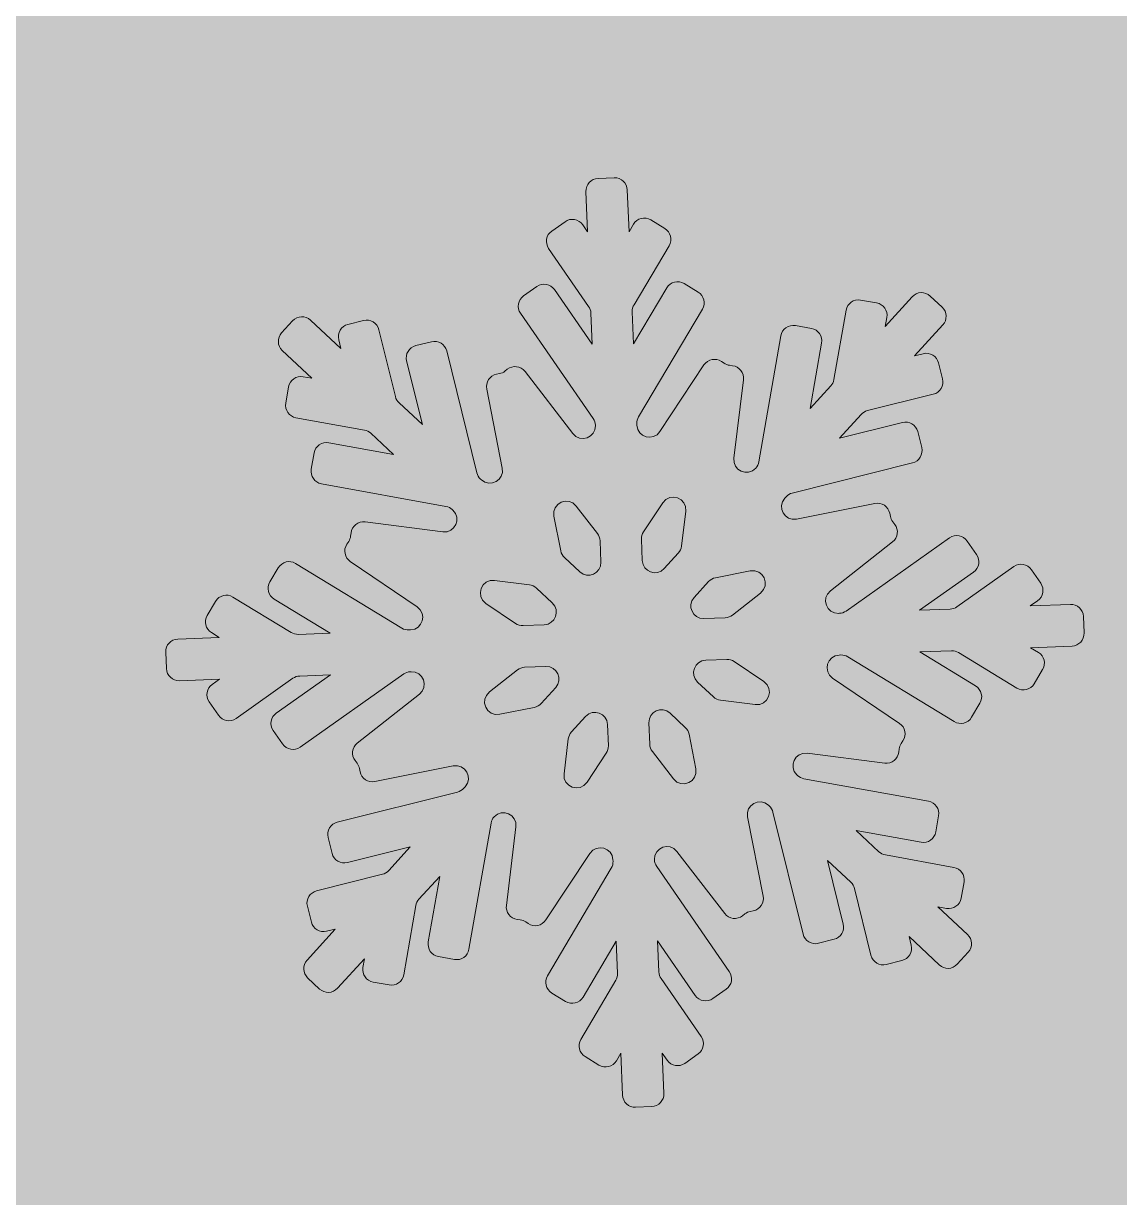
# Model space of a CAD drawing. Header units: millimetres. Extents: x 34 to 236, y -119 to -9.
# Drawn here: x 160.95 to 174.34, y -66.31 to -51.97 of the extents above; entities that cross this region are included whole.
import ezdxf

# ---------------------------------------------------------------- set-up
doc = ezdxf.new("R2010")
doc.units = ezdxf.units.MM
doc.header["$MEASUREMENT"] = 0
doc.layers.add('engraving', color=7, linetype='Continuous')
doc.layers.add('Layer 1', color=7, linetype='Continuous')

msp = doc.modelspace()

# ---------------------------------------------------------------- hatches: boundary and pattern name
at = {"layer": 'Layer 1'}
h = msp.add_hatch(color=2, dxfattribs=at)
h.dxf.hatch_style = 2
edge = h.paths.add_edge_path()
edge.add_spline(control_points=[(197.497, -92.512), (191.491, -92.512), (186.833, -90.51), (183.526, -86.507), (180.218, -82.504), (178.565, -77.807), (178.565, -72.416), (178.565, -67.026), (180.218, -62.368), (183.526, -58.444), (186.833, -54.52), (191.491, -52.557), (197.497, -52.557), (204.808, -52.557), (211.706, -56.41), (218.192, -64.114), (218.192, -64.114), (235.688, -44.397), (235.688, -44.397), (229.638, -38.435), (223.251, -34.115), (216.527, -31.439), (212.908, -29.998), (209.363, -28.949), (205.889, -28.284), (205.889, -28.284), (205.889, -26.056), (205.889, -26.056), (205.889, -23.296), (203.734, -21.019), (201.025, -20.813), (202.642, -19.614), (203.696, -17.697), (203.696, -15.529), (203.696, -11.896), (200.75, -8.95), (197.116, -8.95), (193.483, -8.95), (190.537, -11.896), (190.537, -15.529), (190.537, -17.697), (191.59, -19.614), (193.208, -20.813), (190.499, -21.019), (188.344, -23.296), (188.344, -26.056), (188.344, -26.056), (188.344, -27.991), (188.344, -27.991), (177.785, -29.407), (168.834, -33.484), (161.493, -40.226), (152.201, -48.762), (147.555, -59.623), (147.555, -72.811), (147.555, -86.334), (152.114, -97.405), (161.232, -106.023), (170.35, -114.642), (181.916, -118.95), (195.93, -118.95), (203.764, -118.95), (211.108, -117.231), (217.963, -113.794), (224.818, -110.356), (230.726, -105.894), (235.688, -100.411), (235.688, -100.411), (218.192, -82.809), (218.192, -82.809), (211.358, -89.278), (204.46, -92.512), (197.497, -92.512)], knot_values=[0, 0, 0, 0, 1, 1, 1, 2, 2, 2, 3, 3, 3, 4, 4, 4, 5, 5, 5, 6, 6, 6, 7, 7, 7, 8, 8, 8, 9, 9, 9, 10, 10, 10, 11, 11, 11, 12, 12, 12, 13, 13, 13, 14, 14, 14, 15, 15, 15, 16, 16, 16, 17, 17, 17, 18, 18, 18, 19, 19, 19, 20, 20, 20, 21, 21, 21, 22, 22, 22, 23, 23, 23, 24, 24, 24, 24], degree=3, periodic=1)
edge = h.paths.add_edge_path()
edge.add_spline(control_points=[(193.024, -15.529), (193.024, -13.273), (194.86, -11.437), (197.116, -11.437), (199.373, -11.437), (201.209, -13.273), (201.209, -15.529), (201.209, -17.786), (199.373, -19.622), (197.116, -19.622), (194.86, -19.622), (193.024, -17.786), (193.024, -15.529)], knot_values=[0, 0, 0, 0, 1, 1, 1, 2, 2, 2, 3, 3, 3, 4, 4, 4, 4], degree=3, periodic=1)

# ---------------------------------------------------------------- linework, layer by layer
at = {"layer": 'engraving', "lineweight": 0}
for points, knots in [([(173.895, -59.213), (173.892, -59.128), (173.821, -59.062), (173.736, -59.065), (173.736, -59.065), (173.245, -59.084), (173.245, -59.084), (173.245, -59.084), (173.336, -59.02), (173.336, -59.02), (173.405, -58.971), (173.422, -58.876), (173.374, -58.806), (173.374, -58.806), (173.26, -58.642), (173.26, -58.642), (173.211, -58.571), (173.115, -58.554), (173.045, -58.603), (173.045, -58.603), (172.35, -59.094), (172.35, -59.094), (172.326, -59.111), (172.297, -59.121), (172.267, -59.122), (172.267, -59.122), (171.892, -59.137), (171.892, -59.137), (171.892, -59.137), (172.553, -58.67), (172.553, -58.67), (172.622, -58.621), (172.639, -58.526), (172.591, -58.456), (172.591, -58.456), (172.477, -58.291), (172.477, -58.291), (172.428, -58.221), (172.331, -58.204), (172.261, -58.253), (172.261, -58.253), (170.997, -59.146), (170.997, -59.146), (170.972, -59.164), (170.944, -59.173), (170.914, -59.174), (170.914, -59.174), (170.906, -59.175), (170.906, -59.175), (170.757, -59.18), (170.688, -58.992), (170.805, -58.9), (170.805, -58.9), (171.564, -58.302), (171.564, -58.302), (171.63, -58.25), (171.642, -58.154), (171.591, -58.088), (171.591, -58.088), (171.566, -58.056), (171.566, -58.056), (171.552, -58.037), (171.542, -58.015), (171.537, -57.992), (171.537, -57.992), (171.529, -57.953), (171.529, -57.953), (171.513, -57.869), (171.432, -57.815), (171.348, -57.832), (171.348, -57.832), (170.391, -58.023), (170.391, -58.023), (170.245, -58.052), (170.147, -57.878), (170.247, -57.768), (170.247, -57.768), (170.263, -57.75), (170.263, -57.75), (170.283, -57.728), (170.31, -57.712), (170.339, -57.705), (170.339, -57.705), (171.808, -57.337), (171.808, -57.337), (171.89, -57.316), (171.94, -57.232), (171.92, -57.15), (171.92, -57.15), (171.871, -56.955), (171.871, -56.955), (171.851, -56.872), (171.767, -56.822), (171.684, -56.842), (171.684, -56.842), (170.915, -57.035), (170.915, -57.035), (170.915, -57.035), (171.18, -56.745), (171.18, -56.745), (171.201, -56.723), (171.227, -56.707), (171.256, -56.699), (171.256, -56.699), (172.061, -56.498), (172.061, -56.498), (172.144, -56.477), (172.194, -56.394), (172.173, -56.311), (172.173, -56.311), (172.125, -56.116), (172.125, -56.116), (172.104, -56.033), (172.021, -55.983), (171.938, -56.003), (171.938, -56.003), (171.833, -56.03), (171.833, -56.03), (171.833, -56.03), (172.178, -55.652), (172.178, -55.652), (172.235, -55.59), (172.231, -55.493), (172.169, -55.436), (172.169, -55.436), (172.023, -55.299), (172.023, -55.299), (171.961, -55.241), (171.862, -55.244), (171.804, -55.308), (171.804, -55.308), (171.475, -55.669), (171.475, -55.669), (171.475, -55.669), (171.494, -55.561), (171.494, -55.561), (171.508, -55.477), (171.453, -55.398), (171.369, -55.383), (171.369, -55.383), (171.174, -55.348), (171.174, -55.348), (171.09, -55.333), (171.01, -55.389), (170.995, -55.473), (170.995, -55.473), (170.848, -56.32), (170.848, -56.32), (170.843, -56.349), (170.83, -56.376), (170.81, -56.397), (170.81, -56.397), (170.557, -56.674), (170.557, -56.674), (170.557, -56.674), (170.697, -55.873), (170.697, -55.873), (170.711, -55.79), (170.656, -55.71), (170.572, -55.695), (170.572, -55.695), (170.378, -55.66), (170.378, -55.66), (170.293, -55.645), (170.213, -55.701), (170.198, -55.785), (170.198, -55.785), (169.93, -57.325), (169.93, -57.325), (169.925, -57.354), (169.912, -57.381), (169.892, -57.403), (169.892, -57.403), (169.892, -57.403), (169.892, -57.403), (169.791, -57.514), (169.607, -57.429), (169.626, -57.28), (169.626, -57.28), (169.742, -56.321), (169.742, -56.321), (169.752, -56.237), (169.693, -56.16), (169.609, -56.15), (169.609, -56.15), (169.572, -56.145), (169.572, -56.145), (169.548, -56.142), (169.525, -56.133), (169.505, -56.12), (169.505, -56.12), (169.474, -56.099), (169.474, -56.099), (169.403, -56.051), (169.307, -56.07), (169.259, -56.141), (169.259, -56.141), (168.722, -56.955), (168.722, -56.955), (168.64, -57.08), (168.446, -57.026), (168.44, -56.876), (168.44, -56.876), (168.439, -56.859), (168.439, -56.859), (168.438, -56.83), (168.445, -56.8), (168.46, -56.775), (168.46, -56.775), (169.24, -55.46), (169.24, -55.46), (169.283, -55.387), (169.26, -55.294), (169.188, -55.25), (169.188, -55.25), (169.018, -55.146), (169.018, -55.146), (168.944, -55.102), (168.849, -55.125), (168.805, -55.199), (168.805, -55.199), (168.399, -55.883), (168.399, -55.883), (168.399, -55.883), (168.383, -55.49), (168.383, -55.49), (168.382, -55.46), (168.39, -55.43), (168.405, -55.405), (168.405, -55.405), (168.833, -54.684), (168.833, -54.684), (168.876, -54.611), (168.852, -54.518), (168.78, -54.474), (168.78, -54.474), (168.61, -54.37), (168.61, -54.37), (168.537, -54.325), (168.442, -54.349), (168.398, -54.423), (168.398, -54.423), (168.344, -54.514), (168.344, -54.514), (168.344, -54.514), (168.323, -54.003), (168.323, -54.003), (168.32, -53.918), (168.248, -53.852), (168.163, -53.855), (168.163, -53.855), (167.966, -53.863), (167.966, -53.863), (167.881, -53.866), (167.814, -53.938), (167.818, -54.023), (167.818, -54.023), (167.838, -54.516), (167.838, -54.516), (167.838, -54.516), (167.778, -54.429), (167.778, -54.429), (167.729, -54.359), (167.632, -54.341), (167.562, -54.391), (167.562, -54.391), (167.4, -54.505), (167.4, -54.505), (167.331, -54.554), (167.314, -54.649), (167.362, -54.719), (167.362, -54.719), (167.851, -55.426), (167.851, -55.426), (167.867, -55.45), (167.877, -55.478), (167.878, -55.507), (167.878, -55.507), (167.893, -55.885), (167.893, -55.885), (167.893, -55.885), (167.434, -55.221), (167.434, -55.221), (167.385, -55.15), (167.289, -55.133), (167.219, -55.182), (167.219, -55.182), (167.056, -55.297), (167.056, -55.297), (166.987, -55.346), (166.97, -55.441), (167.018, -55.51), (167.018, -55.51), (167.906, -56.795), (167.906, -56.795), (167.923, -56.819), (167.932, -56.847), (167.933, -56.876), (167.933, -56.876), (167.934, -56.879), (167.934, -56.879), (167.94, -57.029), (167.749, -57.098), (167.658, -56.979), (167.658, -56.979), (167.074, -56.221), (167.074, -56.221), (167.021, -56.153), (166.924, -56.141), (166.856, -56.194), (166.856, -56.194), (166.828, -56.217), (166.828, -56.217), (166.809, -56.232), (166.786, -56.242), (166.762, -56.247), (166.762, -56.247), (166.726, -56.254), (166.726, -56.254), (166.643, -56.27), (166.589, -56.351), (166.605, -56.435), (166.605, -56.435), (166.796, -57.401), (166.796, -57.401), (166.825, -57.548), (166.649, -57.646), (166.54, -57.543), (166.54, -57.543), (166.53, -57.535), (166.53, -57.535), (166.508, -57.514), (166.493, -57.488), (166.486, -57.459), (166.486, -57.459), (166.117, -55.97), (166.117, -55.97), (166.097, -55.887), (166.013, -55.836), (165.93, -55.857), (165.93, -55.857), (165.739, -55.905), (165.739, -55.905), (165.656, -55.926), (165.606, -56.009), (165.627, -56.092), (165.627, -56.092), (165.819, -56.87), (165.819, -56.87), (165.819, -56.87), (165.534, -56.603), (165.534, -56.603), (165.512, -56.583), (165.497, -56.557), (165.49, -56.528), (165.49, -56.528), (165.288, -55.711), (165.288, -55.711), (165.267, -55.628), (165.183, -55.578), (165.101, -55.598), (165.101, -55.598), (164.909, -55.646), (164.909, -55.646), (164.827, -55.667), (164.777, -55.75), (164.797, -55.833), (164.797, -55.833), (164.823, -55.939), (164.823, -55.939), (164.823, -55.939), (164.453, -55.593), (164.453, -55.593), (164.39, -55.534), (164.292, -55.538), (164.234, -55.601), (164.234, -55.601), (164.1, -55.749), (164.1, -55.749), (164.043, -55.811), (164.047, -55.907), (164.108, -55.965), (164.108, -55.965), (164.47, -56.303), (164.47, -56.303), (164.47, -56.303), (164.365, -56.284), (164.365, -56.284), (164.28, -56.269), (164.2, -56.325), (164.185, -56.409), (164.185, -56.409), (164.151, -56.607), (164.151, -56.607), (164.136, -56.69), (164.192, -56.77), (164.275, -56.785), (164.275, -56.785), (165.112, -56.936), (165.112, -56.936), (165.141, -56.942), (165.168, -56.955), (165.189, -56.975), (165.189, -56.975), (165.466, -57.234), (165.466, -57.234), (165.466, -57.234), (164.675, -57.091), (164.675, -57.091), (164.591, -57.076), (164.511, -57.132), (164.496, -57.216), (164.496, -57.216), (164.462, -57.415), (164.462, -57.415), (164.447, -57.498), (164.503, -57.577), (164.586, -57.592), (164.586, -57.592), (166.108, -57.868), (166.108, -57.868), (166.137, -57.873), (166.164, -57.886), (166.185, -57.907), (166.185, -57.907), (166.193, -57.913), (166.193, -57.913), (166.302, -58.015), (166.216, -58.198), (166.068, -58.179), (166.068, -58.179), (165.12, -58.058), (165.12, -58.058), (165.035, -58.047), (164.958, -58.108), (164.948, -58.192), (164.948, -58.192), (164.943, -58.231), (164.943, -58.231), (164.94, -58.255), (164.932, -58.278), (164.919, -58.298), (164.919, -58.298), (164.897, -58.33), (164.897, -58.33), (164.85, -58.401), (164.869, -58.495), (164.939, -58.543), (164.939, -58.543), (165.756, -59.096), (165.756, -59.096), (165.879, -59.18), (165.824, -59.372), (165.675, -59.378), (165.675, -59.378), (165.656, -59.378), (165.656, -59.378), (165.626, -59.38), (165.596, -59.372), (165.57, -59.356), (165.57, -59.356), (164.271, -58.565), (164.271, -58.565), (164.198, -58.52), (164.103, -58.544), (164.059, -58.618), (164.059, -58.618), (163.957, -58.79), (163.957, -58.79), (163.914, -58.863), (163.937, -58.956), (164.009, -59), (164.009, -59), (164.691, -59.416), (164.691, -59.416), (164.691, -59.416), (164.303, -59.431), (164.303, -59.431), (164.273, -59.432), (164.243, -59.424), (164.217, -59.408), (164.217, -59.408), (163.505, -58.975), (163.505, -58.975), (163.432, -58.931), (163.336, -58.954), (163.293, -59.028), (163.293, -59.028), (163.191, -59.2), (163.191, -59.2), (163.148, -59.273), (163.171, -59.366), (163.243, -59.41), (163.243, -59.41), (163.338, -59.468), (163.338, -59.468), (163.338, -59.468), (162.832, -59.488), (162.832, -59.488), (162.747, -59.491), (162.681, -59.563), (162.684, -59.648), (162.684, -59.648), (162.692, -59.849), (162.692, -59.849), (162.696, -59.934), (162.767, -60), (162.852, -59.997), (162.852, -59.997), (163.342, -59.978), (163.342, -59.978), (163.342, -59.978), (163.252, -60.042), (163.252, -60.042), (163.183, -60.091), (163.166, -60.186), (163.214, -60.255), (163.214, -60.255), (163.328, -60.42), (163.328, -60.42), (163.376, -60.491), (163.473, -60.508), (163.543, -60.459), (163.543, -60.459), (164.238, -59.968), (164.238, -59.968), (164.262, -59.951), (164.291, -59.941), (164.321, -59.94), (164.321, -59.94), (164.696, -59.925), (164.696, -59.925), (164.696, -59.925), (164.035, -60.392), (164.035, -60.392), (163.966, -60.441), (163.949, -60.536), (163.997, -60.605), (163.997, -60.605), (164.111, -60.77), (164.111, -60.77), (164.16, -60.841), (164.256, -60.858), (164.326, -60.809), (164.326, -60.809), (165.591, -59.915), (165.591, -59.915), (165.615, -59.898), (165.644, -59.889), (165.674, -59.887), (165.674, -59.887), (165.681, -59.887), (165.681, -59.887), (165.83, -59.881), (165.9, -60.07), (165.783, -60.162), (165.783, -60.162), (165.024, -60.759), (165.024, -60.759), (164.958, -60.811), (164.946, -60.907), (164.997, -60.974), (164.997, -60.974), (165.022, -61.006), (165.022, -61.006), (165.036, -61.025), (165.046, -61.047), (165.051, -61.07), (165.051, -61.07), (165.058, -61.109), (165.058, -61.109), (165.075, -61.192), (165.156, -61.247), (165.24, -61.23), (165.24, -61.23), (166.197, -61.039), (166.197, -61.039), (166.343, -61.01), (166.441, -61.184), (166.341, -61.294), (166.341, -61.294), (166.325, -61.311), (166.325, -61.311), (166.305, -61.334), (166.278, -61.35), (166.249, -61.357), (166.249, -61.357), (164.78, -61.725), (164.78, -61.725), (164.698, -61.746), (164.648, -61.829), (164.668, -61.912), (164.668, -61.912), (164.717, -62.107), (164.717, -62.107), (164.737, -62.19), (164.821, -62.24), (164.904, -62.219), (164.904, -62.219), (165.672, -62.027), (165.672, -62.027), (165.672, -62.027), (165.408, -62.317), (165.408, -62.317), (165.387, -62.339), (165.361, -62.355), (165.331, -62.362), (165.331, -62.362), (164.526, -62.564), (164.526, -62.564), (164.444, -62.585), (164.394, -62.668), (164.414, -62.751), (164.414, -62.751), (164.463, -62.946), (164.463, -62.946), (164.483, -63.029), (164.567, -63.079), (164.65, -63.058), (164.65, -63.058), (164.755, -63.032), (164.755, -63.032), (164.755, -63.032), (164.41, -63.41), (164.41, -63.41), (164.353, -63.472), (164.357, -63.569), (164.418, -63.626), (164.418, -63.626), (164.564, -63.763), (164.564, -63.763), (164.627, -63.821), (164.725, -63.817), (164.783, -63.754), (164.783, -63.754), (165.113, -63.393), (165.113, -63.393), (165.113, -63.393), (165.094, -63.501), (165.094, -63.501), (165.08, -63.584), (165.135, -63.664), (165.218, -63.679), (165.218, -63.679), (165.413, -63.714), (165.413, -63.714), (165.497, -63.729), (165.578, -63.673), (165.592, -63.589), (165.592, -63.589), (165.74, -62.742), (165.74, -62.742), (165.745, -62.713), (165.758, -62.686), (165.778, -62.664), (165.778, -62.664), (166.031, -62.387), (166.031, -62.387), (166.031, -62.387), (165.891, -63.188), (165.891, -63.188), (165.877, -63.272), (165.932, -63.351), (166.015, -63.366), (166.015, -63.366), (166.21, -63.402), (166.21, -63.402), (166.294, -63.417), (166.375, -63.361), (166.389, -63.277), (166.389, -63.277), (166.658, -61.736), (166.658, -61.736), (166.663, -61.707), (166.676, -61.681), (166.695, -61.659), (166.695, -61.659), (166.695, -61.659), (166.695, -61.659), (166.797, -61.548), (166.98, -61.632), (166.962, -61.781), (166.962, -61.781), (166.846, -62.741), (166.846, -62.741), (166.835, -62.825), (166.895, -62.902), (166.979, -62.912), (166.979, -62.912), (167.016, -62.917), (167.016, -62.917), (167.04, -62.92), (167.063, -62.929), (167.083, -62.942), (167.083, -62.942), (167.113, -62.963), (167.113, -62.963), (167.184, -63.011), (167.281, -62.992), (167.328, -62.92), (167.328, -62.92), (167.866, -62.107), (167.866, -62.107), (167.948, -61.982), (168.142, -62.036), (168.148, -62.185), (168.148, -62.185), (168.149, -62.203), (168.149, -62.203), (168.15, -62.232), (168.143, -62.262), (168.127, -62.287), (168.127, -62.287), (167.348, -63.602), (167.348, -63.602), (167.305, -63.675), (167.328, -63.768), (167.4, -63.812), (167.4, -63.812), (167.57, -63.916), (167.57, -63.916), (167.643, -63.96), (167.739, -63.936), (167.783, -63.863), (167.783, -63.863), (168.188, -63.179), (168.188, -63.179), (168.188, -63.179), (168.204, -63.572), (168.204, -63.572), (168.206, -63.602), (168.198, -63.631), (168.183, -63.657), (168.183, -63.657), (167.755, -64.378), (167.755, -64.378), (167.712, -64.451), (167.735, -64.545), (167.807, -64.588), (167.807, -64.588), (167.977, -64.692), (167.977, -64.692), (168.051, -64.736), (168.146, -64.713), (168.19, -64.639), (168.19, -64.639), (168.244, -64.548), (168.244, -64.548), (168.244, -64.548), (168.264, -65.059), (168.264, -65.059), (168.268, -65.144), (168.339, -65.21), (168.424, -65.207), (168.424, -65.207), (168.622, -65.199), (168.622, -65.199), (168.707, -65.196), (168.773, -65.124), (168.77, -65.039), (168.77, -65.039), (168.75, -64.546), (168.75, -64.546), (168.75, -64.546), (168.81, -64.633), (168.81, -64.633), (168.859, -64.703), (168.956, -64.72), (169.026, -64.671), (169.026, -64.671), (169.188, -64.556), (169.188, -64.556), (169.257, -64.508), (169.274, -64.413), (169.226, -64.343), (169.226, -64.343), (168.737, -63.636), (168.737, -63.636), (168.72, -63.612), (168.711, -63.584), (168.71, -63.555), (168.71, -63.555), (168.694, -63.176), (168.694, -63.176), (168.694, -63.176), (169.154, -63.841), (169.154, -63.841), (169.203, -63.912), (169.299, -63.929), (169.369, -63.879), (169.369, -63.879), (169.532, -63.765), (169.532, -63.765), (169.601, -63.716), (169.617, -63.621), (169.569, -63.551), (169.569, -63.551), (168.682, -62.267), (168.682, -62.267), (168.665, -62.243), (168.656, -62.215), (168.654, -62.185), (168.654, -62.185), (168.654, -62.183), (168.654, -62.183), (168.648, -62.033), (168.839, -61.964), (168.93, -62.083), (168.93, -62.083), (169.514, -62.841), (169.514, -62.841), (169.566, -62.909), (169.664, -62.921), (169.731, -62.868), (169.731, -62.868), (169.76, -62.845), (169.76, -62.845), (169.779, -62.83), (169.802, -62.82), (169.825, -62.815), (169.825, -62.815), (169.862, -62.808), (169.862, -62.808), (169.945, -62.791), (169.999, -62.71), (169.982, -62.627), (169.982, -62.627), (169.792, -61.661), (169.792, -61.661), (169.763, -61.514), (169.939, -61.416), (170.048, -61.518), (170.048, -61.518), (170.058, -61.527), (170.058, -61.527), (170.079, -61.547), (170.095, -61.574), (170.102, -61.603), (170.102, -61.603), (170.47, -63.092), (170.47, -63.092), (170.491, -63.175), (170.575, -63.225), (170.657, -63.205), (170.657, -63.205), (170.849, -63.156), (170.849, -63.156), (170.931, -63.136), (170.982, -63.052), (170.961, -62.97), (170.961, -62.97), (170.769, -62.192), (170.769, -62.192), (170.769, -62.192), (171.054, -62.458), (171.054, -62.458), (171.075, -62.479), (171.091, -62.505), (171.098, -62.534), (171.098, -62.534), (171.3, -63.351), (171.3, -63.351), (171.321, -63.434), (171.404, -63.484), (171.487, -63.464), (171.487, -63.464), (171.679, -63.415), (171.679, -63.415), (171.761, -63.395), (171.811, -63.311), (171.791, -63.229), (171.791, -63.229), (171.765, -63.123), (171.765, -63.123), (171.765, -63.123), (172.135, -63.469), (172.135, -63.469), (172.197, -63.528), (172.296, -63.524), (172.354, -63.46), (172.354, -63.46), (172.488, -63.313), (172.488, -63.313), (172.545, -63.251), (172.541, -63.155), (172.479, -63.097), (172.479, -63.097), (172.118, -62.759), (172.118, -62.759), (172.118, -62.759), (172.223, -62.778), (172.223, -62.778), (172.307, -62.793), (172.388, -62.737), (172.402, -62.653), (172.402, -62.653), (172.437, -62.455), (172.437, -62.455), (172.451, -62.371), (172.396, -62.292), (172.313, -62.277), (172.313, -62.277), (171.476, -62.125), (171.476, -62.125), (171.447, -62.12), (171.42, -62.107), (171.398, -62.086), (171.398, -62.086), (171.121, -61.827), (171.121, -61.827), (171.121, -61.827), (171.913, -61.97), (171.913, -61.97), (171.997, -61.986), (172.077, -61.929), (172.092, -61.845), (172.092, -61.845), (172.126, -61.647), (172.126, -61.647), (172.141, -61.564), (172.085, -61.484), (172.002, -61.469), (172.002, -61.469), (170.48, -61.194), (170.48, -61.194), (170.451, -61.189), (170.424, -61.175), (170.402, -61.155), (170.402, -61.155), (170.395, -61.148), (170.395, -61.148), (170.286, -61.046), (170.372, -60.864), (170.52, -60.883), (170.52, -60.883), (171.468, -61.004), (171.468, -61.004), (171.553, -61.014), (171.63, -60.954), (171.64, -60.869), (171.64, -60.869), (171.645, -60.83), (171.645, -60.83), (171.648, -60.807), (171.656, -60.784), (171.669, -60.764), (171.669, -60.764), (171.691, -60.731), (171.691, -60.731), (171.737, -60.661), (171.719, -60.566), (171.649, -60.519), (171.649, -60.519), (170.832, -59.966), (170.832, -59.966), (170.709, -59.882), (170.764, -59.69), (170.913, -59.684), (170.913, -59.684), (170.932, -59.683), (170.932, -59.683), (170.962, -59.682), (170.992, -59.69), (171.018, -59.706), (171.018, -59.706), (172.316, -60.497), (172.316, -60.497), (172.39, -60.541), (172.485, -60.518), (172.529, -60.444), (172.529, -60.444), (172.631, -60.272), (172.631, -60.272), (172.674, -60.199), (172.651, -60.106), (172.579, -60.062), (172.579, -60.062), (171.896, -59.646), (171.896, -59.646), (171.896, -59.646), (172.285, -59.631), (172.285, -59.631), (172.315, -59.63), (172.345, -59.638), (172.371, -59.653), (172.371, -59.653), (173.082, -60.087), (173.082, -60.087), (173.156, -60.131), (173.251, -60.107), (173.295, -60.034), (173.295, -60.034), (173.397, -59.862), (173.397, -59.862), (173.44, -59.789), (173.417, -59.695), (173.345, -59.652), (173.345, -59.652), (173.25, -59.594), (173.25, -59.594), (173.25, -59.594), (173.756, -59.574), (173.756, -59.574), (173.841, -59.571), (173.907, -59.499), (173.904, -59.414), (173.904, -59.414), (173.895, -59.213), (173.895, -59.213)], [0, 0, 0, 0, 1, 1, 1, 2, 2, 2, 3, 3, 3, 4, 4, 4, 5, 5, 5, 6, 6, 6, 7, 7, 7, 8, 8, 8, 9, 9, 9, 10, 10, 10, 11, 11, 11, 12, 12, 12, 13, 13, 13, 14, 14, 14, 15, 15, 15, 16, 16, 16, 17, 17, 17, 18, 18, 18, 19, 19, 19, 20, 20, 20, 21, 21, 21, 22, 22, 22, 23, 23, 23, 24, 24, 24, 25, 25, 25, 26, 26, 26, 27, 27, 27, 28, 28, 28, 29, 29, 29, 30, 30, 30, 31, 31, 31, 32, 32, 32, 33, 33, 33, 34, 34, 34, 35, 35, 35, 36, 36, 36, 37, 37, 37, 38, 38, 38, 39, 39, 39, 40, 40, 40, 41, 41, 41, 42, 42, 42, 43, 43, 43, 44, 44, 44, 45, 45, 45, 46, 46, 46, 47, 47, 47, 48, 48, 48, 49, 49, 49, 50, 50, 50, 51, 51, 51, 52, 52, 52, 53, 53, 53, 54, 54, 54, 55, 55, 55, 56, 56, 56, 57, 57, 57, 58, 58, 58, 59, 59, 59, 60, 60, 60, 61, 61, 61, 62, 62, 62, 63, 63, 63, 64, 64, 64, 65, 65, 65, 66, 66, 66, 67, 67, 67, 68, 68, 68, 69, 69, 69, 70, 70, 70, 71, 71, 71, 72, 72, 72, 73, 73, 73, 74, 74, 74, 75, 75, 75, 76, 76, 76, 77, 77, 77, 78, 78, 78, 79, 79, 79, 80, 80, 80, 81, 81, 81, 82, 82, 82, 83, 83, 83, 84, 84, 84, 85, 85, 85, 86, 86, 86, 87, 87, 87, 88, 88, 88, 89, 89, 89, 90, 90, 90, 91, 91, 91, 92, 92, 92, 93, 93, 93, 94, 94, 94, 95, 95, 95, 96, 96, 96, 97, 97, 97, 98, 98, 98, 99, 99, 99, 100, 100, 100, 101, 101, 101, 102, 102, 102, 103, 103, 103, 104, 104, 104, 105, 105, 105, 106, 106, 106, 107, 107, 107, 108, 108, 108, 109, 109, 109, 110, 110, 110, 111, 111, 111, 112, 112, 112, 113, 113, 113, 114, 114, 114, 115, 115, 115, 116, 116, 116, 117, 117, 117, 118, 118, 118, 119, 119, 119, 120, 120, 120, 121, 121, 121, 122, 122, 122, 123, 123, 123, 124, 124, 124, 125, 125, 125, 126, 126, 126, 127, 127, 127, 128, 128, 128, 129, 129, 129, 130, 130, 130, 131, 131, 131, 132, 132, 132, 133, 133, 133, 134, 134, 134, 135, 135, 135, 136, 136, 136, 137, 137, 137, 138, 138, 138, 139, 139, 139, 140, 140, 140, 141, 141, 141, 142, 142, 142, 143, 143, 143, 144, 144, 144, 145, 145, 145, 146, 146, 146, 147, 147, 147, 148, 148, 148, 149, 149, 149, 150, 150, 150, 151, 151, 151, 152, 152, 152, 153, 153, 153, 154, 154, 154, 155, 155, 155, 156, 156, 156, 157, 157, 157, 158, 158, 158, 159, 159, 159, 160, 160, 160, 161, 161, 161, 162, 162, 162, 163, 163, 163, 164, 164, 164, 165, 165, 165, 166, 166, 166, 167, 167, 167, 168, 168, 168, 169, 169, 169, 170, 170, 170, 171, 171, 171, 172, 172, 172, 173, 173, 173, 174, 174, 174, 175, 175, 175, 176, 176, 176, 177, 177, 177, 178, 178, 178, 179, 179, 179, 180, 180, 180, 181, 181, 181, 182, 182, 182, 183, 183, 183, 184, 184, 184, 185, 185, 185, 186, 186, 186, 187, 187, 187, 188, 188, 188, 189, 189, 189, 190, 190, 190, 191, 191, 191, 192, 192, 192, 193, 193, 193, 194, 194, 194, 195, 195, 195, 196, 196, 196, 197, 197, 197, 198, 198, 198, 199, 199, 199, 200, 200, 200, 201, 201, 201, 202, 202, 202, 203, 203, 203, 204, 204, 204, 205, 205, 205, 206, 206, 206, 207, 207, 207, 208, 208, 208, 209, 209, 209, 210, 210, 210, 211, 211, 211, 212, 212, 212, 213, 213, 213, 214, 214, 214, 215, 215, 215, 216, 216, 216, 217, 217, 217, 218, 218, 218, 219, 219, 219, 220, 220, 220, 221, 221, 221, 222, 222, 222, 223, 223, 223, 224, 224, 224, 225, 225, 225, 226, 226, 226, 227, 227, 227, 228, 228, 228, 229, 229, 229, 230, 230, 230, 231, 231, 231, 232, 232, 232, 233, 233, 233, 234, 234, 234, 235, 235, 235, 236, 236, 236, 237, 237, 237, 238, 238, 238, 239, 239, 239, 240, 240, 240, 241, 241, 241, 242, 242, 242, 243, 243, 243, 244, 244, 244, 245, 245, 245, 246, 246, 246, 247, 247, 247, 248, 248, 248, 249, 249, 249, 250, 250, 250, 251, 251, 251, 252, 252, 252, 253, 253, 253, 254, 254, 254, 255, 255, 255, 256, 256, 256, 257, 257, 257, 258, 258, 258, 259, 259, 259, 260, 260, 260, 261, 261, 261, 262, 262, 262, 263, 263, 263, 264, 264, 264, 265, 265, 265, 266, 266, 266, 267, 267, 267, 268, 268, 268, 269, 269, 269, 270, 270, 270, 271, 271, 271, 272, 272, 272, 273, 273, 273, 274, 274, 274, 275, 275, 275, 276, 276, 276, 277, 277, 277, 278, 278, 278, 279, 279, 279, 280, 280, 280, 281, 281, 281, 282, 282, 282, 283, 283, 283, 284, 284, 284, 285, 285, 285, 286, 286, 286, 287, 287, 287, 288, 288, 288, 289, 289, 289, 290, 290, 290, 291, 291, 291, 292, 292, 292, 293, 293, 293, 294, 294, 294, 295, 295, 295, 296, 296, 296, 297, 297, 297, 298, 298, 298, 299, 299, 299, 300, 300, 300, 301, 301, 301, 302, 302, 302, 303, 303, 303, 304, 304, 304, 305, 305, 305, 306, 306, 306, 307, 307, 307, 308, 308, 308, 309, 309, 309, 310, 310, 310, 311, 311, 311, 312, 312, 312, 313, 313, 313, 314, 314, 314, 315, 315, 315, 316, 316, 316, 317, 317, 317, 318, 318, 318, 319, 319, 319, 320, 320, 320, 321, 321, 321, 322, 322, 322, 323, 323, 323, 324, 324, 324, 325, 325, 325, 326, 326, 326, 327, 327, 327, 328, 328, 328, 329, 329, 329, 330, 330, 330, 331, 331, 331, 332, 332, 332, 333, 333, 333, 334, 334, 334, 335, 335, 335, 336, 336, 336, 336]), ([(167.7, -57.865), (167.7, -57.865), (167.959, -58.201), (167.959, -58.201), (167.978, -58.226), (167.989, -58.256), (167.99, -58.288), (167.99, -58.288), (168.001, -58.549), (168.001, -58.549), (168.007, -58.686), (167.843, -58.762), (167.742, -58.668), (167.742, -58.668), (167.556, -58.494), (167.556, -58.494), (167.533, -58.472), (167.517, -58.443), (167.51, -58.411), (167.51, -58.411), (167.427, -57.989), (167.427, -57.989), (167.396, -57.829), (167.601, -57.736), (167.7, -57.865)], [0, 0, 0, 0, 1, 1, 1, 2, 2, 2, 3, 3, 3, 4, 4, 4, 5, 5, 5, 6, 6, 6, 7, 7, 7, 8, 8, 8, 8]), ([(168.506, -58.531), (168.506, -58.531), (168.496, -58.27), (168.496, -58.27), (168.495, -58.238), (168.503, -58.206), (168.521, -58.179), (168.521, -58.179), (168.756, -57.824), (168.756, -57.824), (168.846, -57.688), (169.057, -57.766), (169.037, -57.927), (169.037, -57.927), (168.985, -58.354), (168.985, -58.354), (168.982, -58.386), (168.968, -58.416), (168.946, -58.44), (168.946, -58.44), (168.774, -58.628), (168.774, -58.628), (168.681, -58.73), (168.512, -58.668), (168.506, -58.531)], [0, 0, 0, 0, 1, 1, 1, 2, 2, 2, 3, 3, 3, 4, 4, 4, 5, 5, 5, 6, 6, 6, 7, 7, 7, 8, 8, 8, 8]), ([(169.14, -58.981), (169.14, -58.981), (169.317, -58.786), (169.317, -58.786), (169.339, -58.762), (169.368, -58.746), (169.401, -58.739), (169.401, -58.739), (169.824, -58.655), (169.824, -58.655), (169.983, -58.623), (170.076, -58.827), (169.949, -58.927), (169.949, -58.927), (169.608, -59.196), (169.608, -59.196), (169.583, -59.216), (169.551, -59.227), (169.519, -59.228), (169.519, -59.228), (169.259, -59.239), (169.259, -59.239), (169.123, -59.244), (169.047, -59.082), (169.14, -58.981)], [0, 0, 0, 0, 1, 1, 1, 2, 2, 2, 3, 3, 3, 4, 4, 4, 5, 5, 5, 6, 6, 6, 7, 7, 7, 8, 8, 8, 8]), ([(166.958, -59.298), (166.958, -59.298), (166.596, -59.053), (166.596, -59.053), (166.462, -58.962), (166.542, -58.752), (166.702, -58.773), (166.702, -58.773), (167.127, -58.827), (167.127, -58.827), (167.159, -58.831), (167.189, -58.845), (167.212, -58.867), (167.212, -58.867), (167.406, -59.048), (167.406, -59.048), (167.506, -59.141), (167.444, -59.309), (167.307, -59.314), (167.307, -59.314), (167.05, -59.324), (167.05, -59.324), (167.017, -59.326), (166.985, -59.316), (166.958, -59.298)], [0, 0, 0, 0, 1, 1, 1, 2, 2, 2, 3, 3, 3, 4, 4, 4, 5, 5, 5, 6, 6, 6, 7, 7, 7, 8, 8, 8, 8]), ([(169.63, -59.764), (169.63, -59.764), (169.991, -60.009), (169.991, -60.009), (170.125, -60.1), (170.046, -60.31), (169.885, -60.289), (169.885, -60.289), (169.461, -60.235), (169.461, -60.235), (169.429, -60.231), (169.399, -60.217), (169.375, -60.195), (169.375, -60.195), (169.182, -60.014), (169.182, -60.014), (169.082, -59.92), (169.144, -59.753), (169.281, -59.747), (169.281, -59.747), (169.537, -59.737), (169.537, -59.737), (169.57, -59.736), (169.603, -59.745), (169.63, -59.764)], [0, 0, 0, 0, 1, 1, 1, 2, 2, 2, 3, 3, 3, 4, 4, 4, 5, 5, 5, 6, 6, 6, 7, 7, 7, 8, 8, 8, 8]), ([(167.448, -60.081), (167.448, -60.081), (167.271, -60.275), (167.271, -60.275), (167.249, -60.3), (167.219, -60.316), (167.187, -60.323), (167.187, -60.323), (166.764, -60.407), (166.764, -60.407), (166.605, -60.439), (166.511, -60.235), (166.639, -60.135), (166.639, -60.135), (166.98, -59.866), (166.98, -59.866), (167.005, -59.846), (167.037, -59.835), (167.069, -59.833), (167.069, -59.833), (167.328, -59.823), (167.328, -59.823), (167.465, -59.818), (167.54, -59.98), (167.448, -60.081)], [0, 0, 0, 0, 1, 1, 1, 2, 2, 2, 3, 3, 3, 4, 4, 4, 5, 5, 5, 6, 6, 6, 7, 7, 7, 8, 8, 8, 8]), ([(168.081, -60.531), (168.081, -60.531), (168.092, -60.792), (168.092, -60.792), (168.093, -60.824), (168.084, -60.856), (168.066, -60.883), (168.066, -60.883), (167.832, -61.238), (167.832, -61.238), (167.742, -61.374), (167.531, -61.296), (167.55, -61.135), (167.55, -61.135), (167.602, -60.708), (167.602, -60.708), (167.606, -60.676), (167.62, -60.646), (167.642, -60.622), (167.642, -60.622), (167.814, -60.434), (167.814, -60.434), (167.906, -60.332), (168.076, -60.394), (168.081, -60.531)], [0, 0, 0, 0, 1, 1, 1, 2, 2, 2, 3, 3, 3, 4, 4, 4, 5, 5, 5, 6, 6, 6, 7, 7, 7, 8, 8, 8, 8]), ([(168.887, -61.197), (168.887, -61.197), (168.629, -60.861), (168.629, -60.861), (168.61, -60.836), (168.599, -60.805), (168.597, -60.773), (168.597, -60.773), (168.587, -60.513), (168.587, -60.513), (168.581, -60.375), (168.745, -60.3), (168.846, -60.394), (168.846, -60.394), (169.031, -60.568), (169.031, -60.568), (169.055, -60.59), (169.071, -60.619), (169.077, -60.65), (169.077, -60.65), (169.161, -61.073), (169.161, -61.073), (169.192, -61.232), (168.987, -61.325), (168.887, -61.197)], [0, 0, 0, 0, 1, 1, 1, 2, 2, 2, 3, 3, 3, 4, 4, 4, 5, 5, 5, 6, 6, 6, 7, 7, 7, 8, 8, 8, 8])]:
    msp.add_open_spline(points, degree=3, knots=knots, dxfattribs=at)
at = {"layer": 'Layer 1', "lineweight": 0}
msp.add_open_spline([(197.497, -92.512), (191.491, -92.512), (186.833, -90.51), (183.526, -86.507), (180.218, -82.504), (178.565, -77.807), (178.565, -72.416), (178.565, -67.026), (180.218, -62.368), (183.526, -58.444), (186.833, -54.52), (191.491, -52.557), (197.497, -52.557), (204.808, -52.557), (211.706, -56.41), (218.192, -64.114), (218.192, -64.114), (235.688, -44.397), (235.688, -44.397), (229.638, -38.435), (223.251, -34.115), (216.527, -31.439), (212.908, -29.998), (209.363, -28.949), (205.889, -28.284), (205.889, -28.284), (205.889, -26.056), (205.889, -26.056), (205.889, -23.296), (203.734, -21.019), (201.025, -20.813), (202.642, -19.614), (203.696, -17.697), (203.696, -15.529), (203.696, -11.896), (200.75, -8.95), (197.116, -8.95), (193.483, -8.95), (190.537, -11.896), (190.537, -15.529), (190.537, -17.697), (191.59, -19.614), (193.208, -20.813), (190.499, -21.019), (188.344, -23.296), (188.344, -26.056), (188.344, -26.056), (188.344, -27.991), (188.344, -27.991), (177.785, -29.407), (168.834, -33.484), (161.493, -40.226), (152.201, -48.762), (147.555, -59.623), (147.555, -72.811), (147.555, -86.334), (152.114, -97.405), (161.232, -106.023), (170.35, -114.642), (181.916, -118.95), (195.93, -118.95), (203.764, -118.95), (211.108, -117.231), (217.963, -113.794), (224.818, -110.356), (230.726, -105.894), (235.688, -100.411), (235.688, -100.411), (218.192, -82.809), (218.192, -82.809), (211.358, -89.278), (204.46, -92.512), (197.497, -92.512)], degree=3, knots=[0, 0, 0, 0, 1, 1, 1, 2, 2, 2, 3, 3, 3, 4, 4, 4, 5, 5, 5, 6, 6, 6, 7, 7, 7, 8, 8, 8, 9, 9, 9, 10, 10, 10, 11, 11, 11, 12, 12, 12, 13, 13, 13, 14, 14, 14, 15, 15, 15, 16, 16, 16, 17, 17, 17, 18, 18, 18, 19, 19, 19, 20, 20, 20, 21, 21, 21, 22, 22, 22, 23, 23, 23, 24, 24, 24, 24], dxfattribs=at)

doc.saveas('drawing.dxf')
